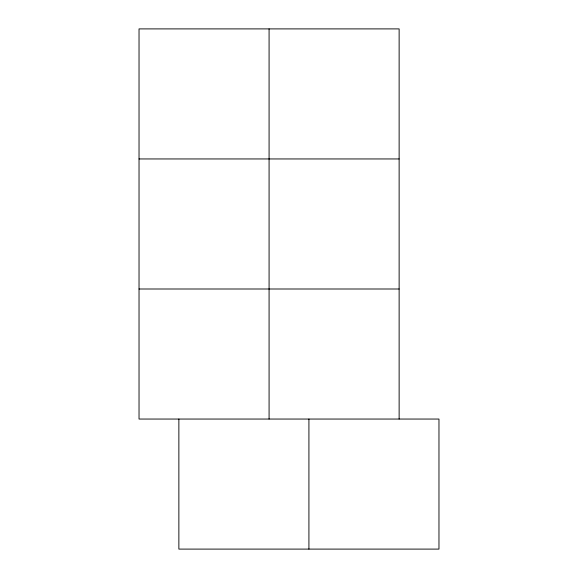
<?xml version="1.0" encoding="UTF-8"?>
<svg xmlns="http://www.w3.org/2000/svg" width="578" height="578" viewBox="0 0 578 578"><rect width="100%" height="100%" fill="white"/><g stroke="black" fill="none" stroke-linecap="round" stroke-linejoin="round"><path stroke-width="0.87" d="M139.031 158.95L399.131 158.95M139.031 289L399.131 289M399.131 419.05L399.131 28.9L139.031 28.9L139.031 419.05L438.969 419.05L438.969 549.1L178.869 549.1L178.869 419.05M308.919 419.05L308.919 549.1M269.081 28.9L269.081 419.05"/></g></svg>
